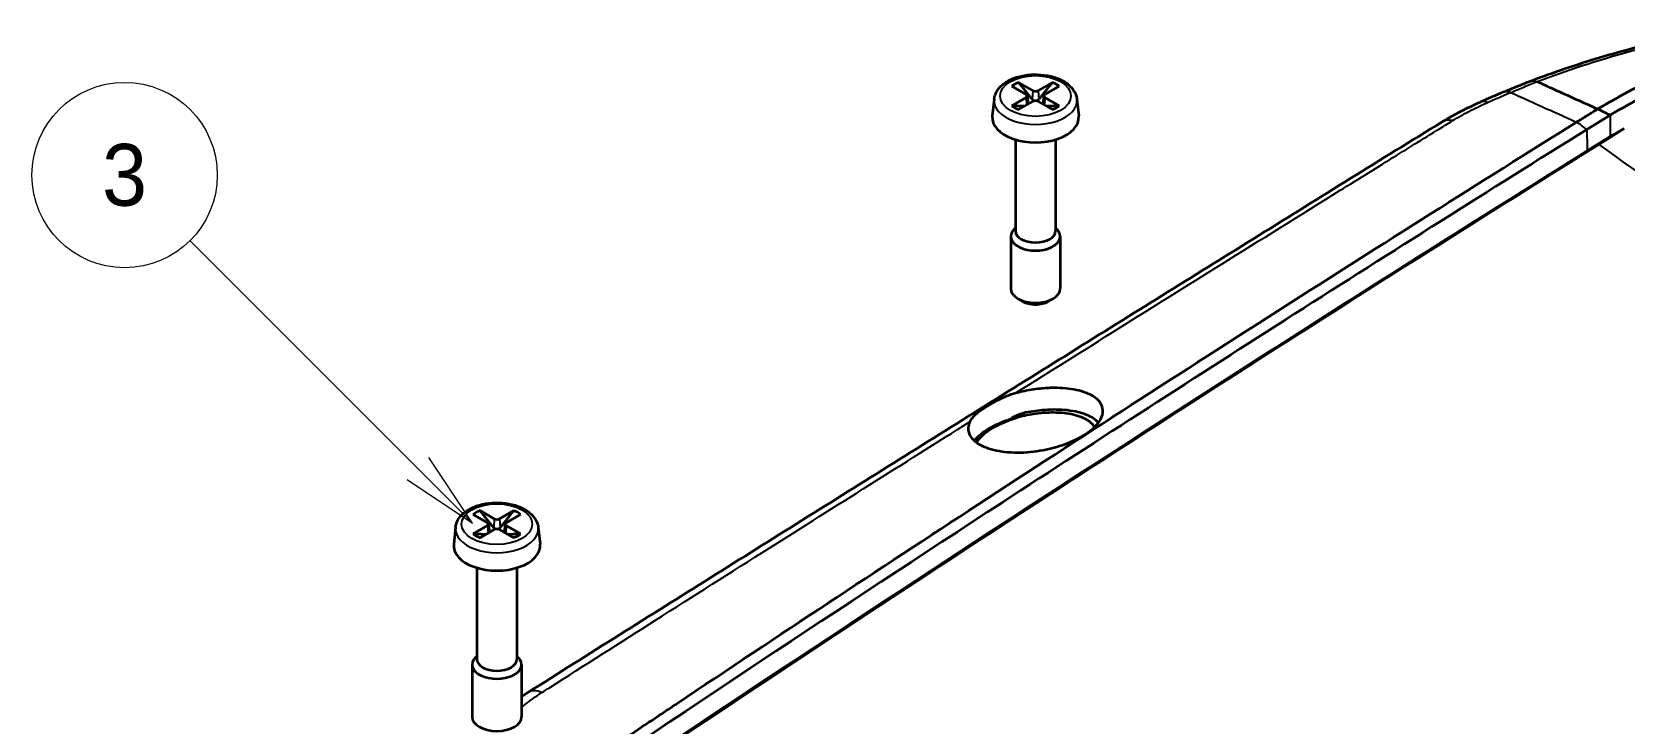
# Model space of a CAD drawing. Header units: millimetres. Extents: x 0 to 1594, y 0 to 281.
# Drawn here: x 240.8 to 292.4, y 146.6 to 169 of the extents above; entities that cross this region are included whole.
import ezdxf

# ---------------------------------------------------------------- set-up
doc = ezdxf.new("R2010")
doc.units = ezdxf.units.MM
doc.layers.add('Symbol (TK)', color=100, linetype='Continuous', lineweight=18, true_color=0x00ff3f)
doc.layers.add('Visible (ISO)', color=7, linetype='Continuous', lineweight=35)
doc.layers.add('Visible Narrow (ISO)', color=7, linetype='Continuous', lineweight=25)
doc.styles.add('Note Text (TK2)', font='')
doc.styles.get('Note Text (TK2)').set_extended_font_data('MS PGothic')

# ---------------------------------------------------------------- blocks, each defined once
blk = doc.blocks.new('バルーン2')
at = {"layer": 'Symbol (TK)', "color": 100, "true_color": 0x00ff40}
for p, q in [((267.824, 162.882), (260.443, 170.264)), ((267.824, 162.882), (269.592, 161.114)), ((269.592, 161.114), (268.178, 163.236)), ((267.471, 162.528), (269.592, 161.114))]:
    blk.add_line(p, q, dxfattribs=at)
at = {"layer": 'Symbol (TK)'}
blk.add_circle((258.33, 172.377), 3, dxfattribs=at)
at = {"layer": 'Symbol (TK)', "color": 7, "insert": (258.33, 172.371), "char_height": 2, "attachment_point": 5, "style": 'Note Text (TK2)'}
blk.add_mtext('3', dxfattribs=at)

msp = doc.modelspace()

# ---------------------------------------------------------------- linework, layer by layer
at = {"layer": 'Visible (ISO)'}
for p, q in [((272.5432, 167.2525), (273.0046, 166.9847)), ((273.2262, 167.1127), (272.7624, 167.3791)), ((273.8549, 167.3791), (273.3911, 167.1127)), ((273.6127, 166.9847), (274.0741, 167.2525)), ((289.5422, 167.4009), (289.5423, 167.4008)), ((271.9696, 166.836), (271.9113, 166.2931)), ((273.0046, 166.8896), (272.5432, 166.6218)), ((272.7624, 166.4952), (273.2262, 166.7616)), ((273.0384, 166.9413), (273.0675, 166.6705)), ((273.3911, 166.7616), (273.8549, 166.4952)), ((273.5789, 166.9413), (273.5498, 166.6705)), ((274.0741, 166.6218), (273.6127, 166.8896)), ((274.6477, 166.836), (274.706, 166.2931)), ((291.1538, 165.8549), (291.9013, 166.3196)), ((272.6587, 165.5272), (272.6587, 162.5689)), ((273.9587, 165.5272), (273.9587, 162.5689)), ((291.9038, 165.6205), (291.1596, 165.1582)), ((291.1596, 165.1582), (291.8964, 165.6163)), ((291.8964, 165.6163), (291.1596, 165.1582)), ((292.358, 165.8796), (291.5375, 165.3695)), ((291.1584, 165.1575), (291.1596, 165.1582)), ((272.5087, 162.3936), (272.5087, 160.703)), ((272.6587, 162.6681), (272.6131, 162.6218)), ((273.9587, 162.6681), (274.0042, 162.6218)), ((274.1087, 162.3936), (274.1087, 160.703)), ((272.8946, 160.2888), (272.7427, 160.3766)), ((273.7227, 160.2888), (273.8746, 160.3766)), ((272.5257, 156.4998), (272.5244, 156.499)), ((255.113, 153.3925), (255.5745, 153.1247)), ((255.796, 153.2527), (255.3322, 153.5191)), ((255.6083, 153.0813), (255.6373, 152.8104)), ((256.4247, 153.5191), (255.9609, 153.2527)), ((256.1487, 153.0813), (256.1196, 152.8104)), ((256.1825, 153.1247), (256.6439, 153.3925)), ((254.5394, 152.976), (254.4812, 152.4331)), ((255.5745, 153.0295), (255.113, 152.7618)), ((255.3322, 152.6352), (255.796, 152.9016)), ((255.9609, 152.9016), (256.4247, 152.6352)), ((256.6439, 152.7618), (256.1825, 153.0295)), ((257.2175, 152.976), (257.2758, 152.4331)), ((255.2285, 151.6672), (255.2285, 148.7089)), ((256.5285, 151.6672), (256.5285, 148.7089)), ((255.0785, 148.5336), (255.0785, 146.843)), ((255.2285, 148.808), (255.1829, 148.7617)), ((256.5285, 148.808), (256.574, 148.7617)), ((256.6785, 148.5336), (256.6785, 146.843))]:
    msp.add_line(p, q, dxfattribs=at)
for centre, major_axis, ratio, start_param, end_param in [((273.3087, 166.9372), (0.9404, 0), 0.5773503, 2.1906089, 2.5217801), ((272.9218, 166.9372), (0.1169, 0), 0.5773503, 5.5003624, 7.0660083), ((273.3087, 167.1605), (-0.1169, 0), 0.5773503, 0.7879734, 2.3536193), ((273.6955, 166.9372), (-0.1169, 0), 0.5773503, 5.5003624, 7.0660083), ((273.3087, 166.9372), (0.9404, 0), 0.5773503, 0.6198126, 0.9509837), ((304.5622, 155.3593), (-28.8848, -2.4382), 0.5256097, 5.2583074, 5.2907913), ((273.3087, 166.9372), (-0.9404, 0), 0.5773503, 0.6198126, 0.9509837), ((273.3087, 166.7138), (0.1169, 0), 0.5773503, 0.7879734, 2.3536193), ((273.3087, 166.9372), (-0.9404, 0), 0.5773503, 2.1906089, 2.5217801), ((273.3087, 166.2431), (1.4, 0), 0.5773503, 3.0796893, 6.3450887), ((273.3087, 162.3936), (0.8, 0), 0.5773503, 2.6249056, 6.7998724), ((273.3087, 162.5689), (0.65, 0), 0.5773503, 3.1415927, 6.2831853), ((273.3087, 160.703), (0.8, 0), 0.5773503, 3.1415927, 6.2831853), ((273.3087, 160.5277), (0.5853, 0), 0.5773503, 3.9265254, 5.4982526), ((255.8785, 153.0771), (0.9404, 0), 0.5773503, 2.1906089, 2.5217801), ((255.4916, 153.0771), (0.1169, 0), 0.5773503, 5.5003624, 7.0660083), ((255.8785, 153.3005), (-0.1169, 0), 0.5773503, 0.7879734, 2.3536193), ((256.2654, 153.0771), (-0.1169, 0), 0.5773503, 5.5003624, 7.0660083), ((255.8785, 153.0771), (0.9404, 0), 0.5773503, 0.6198126, 0.9509837), ((255.8785, 153.0771), (-0.9404, 0), 0.5773503, 0.6198126, 0.9509837), ((255.8785, 152.8538), (0.1169, 0), 0.5773503, 0.7879734, 2.3536193), ((255.8785, 153.0771), (-0.9404, 0), 0.5773503, 2.1906089, 2.5217801), ((255.8785, 152.3831), (1.4, 0), 0.5773503, 3.0796893, 6.3450887), ((255.8785, 148.5336), (0.8, 0), 0.5773503, 2.6249056, 6.7998724), ((255.8785, 148.7089), (0.65, 0), 0.5773503, 3.1415927, 6.2831853), ((255.8785, 146.843), (0.8, 0), 0.5773503, 3.1415927, 6.2831853)]:
    msp.add_ellipse(centre, major_axis=major_axis, ratio=ratio, start_param=start_param, end_param=end_param, dxfattribs=at)
for points, knots in [([(295.0645, 169.0136), (294.6603, 168.943), (294.262, 168.8628), (293.4739, 168.6877), (293.0843, 168.5928), (292.3135, 168.3903), (291.9323, 168.2826), (291.1785, 168.0557), (290.8059, 167.9364), (290.0698, 167.6868), (289.7063, 167.5565), (289.3475, 167.4209)], [0, 0, 0, 0, 0.12362035, 0.12362035, 0.2472407, 0.2472407, 0.37086105, 0.37086105, 0.49448141, 0.49448141, 0.61810176, 0.61810176, 0.61810176, 0.61810176]), ([(271.9696, 166.836), (271.9787, 166.9205), (272.0065, 167.0026), (272.0964, 167.1615), (272.1621, 167.2366), (272.3304, 167.3774), (272.4373, 167.44), (272.6775, 167.5417), (272.8117, 167.5797), (273.0904, 167.6272), (273.2347, 167.6369), (273.5205, 167.6278), (273.662, 167.6091), (273.9306, 167.5444), (274.0577, 167.4981), (274.2851, 167.3785), (274.3856, 167.305), (274.5401, 167.1365), (274.597, 167.0425), (274.637, 166.9058), (274.6439, 166.8711), (274.6477, 166.836)], [0.8473015, 0.8473015, 0.8473015, 0.8473015, 1.1008997, 1.1008997, 1.3894034, 1.3894034, 1.7237101, 1.7237101, 2.0693038, 2.0693038, 2.4112778, 2.4112778, 2.7518334, 2.7518334, 3.0950069, 3.0950069, 3.4402909, 3.4402909, 3.7598094, 3.7598094, 3.8650875, 3.8650875, 3.8650875, 3.8650875]), ([(289.346, 167.4203), (289.287, 167.3974), (289.228, 167.3744), (289.1105, 167.3281), (289.0518, 167.3049), (288.9347, 167.2582), (288.8763, 167.2348), (288.7597, 167.1877), (288.7016, 167.1641), (288.5855, 167.1166), (288.5277, 167.0928), (288.4699, 167.0689)], [0.00047832, 0.00047832, 0.00047832, 0.00047832, 0.02097409, 0.02097409, 0.04146986, 0.04146986, 0.06196564, 0.06196564, 0.08246141, 0.08246141, 0.10295718, 0.10295718, 0.10295718, 0.10295718]), ([(289.9192, 167.2308), (289.9698, 167.208), (290.0223, 167.1843), (290.5514, 166.9455), (291.0251, 166.7317), (291.4985, 166.5179)], [0.37057794, 0.37057794, 0.37057794, 0.37057794, 0.42026006, 0.42026006, 0.84370393, 0.84370393, 0.84370393, 0.84370393]), ([(273.2672, 166.7769), (273.2543, 166.7818), (273.2423, 166.789), (273.2226, 166.8042), (273.2134, 166.8132), (273.2053, 166.823)], [0.0787304884, 0.0787304884, 0.0787304884, 0.0787304884, 0.082614617, 0.082614617, 0.0863321635, 0.0863321635, 0.0863321635, 0.0863321635]), ([(273.4121, 166.823), (273.4039, 166.8132), (273.3947, 166.8042), (273.375, 166.789), (273.363, 166.7818), (273.3502, 166.7769)], [0.0629908796, 0.0629908796, 0.0629908796, 0.0629908796, 0.066708426, 0.066708426, 0.0705925547, 0.0705925547, 0.0705925547, 0.0705925547]), ([(286.4694, 166.1011), (286.5456, 166.1476), (286.623, 166.1934), (286.7801, 166.2835), (286.8599, 166.3277), (287.0218, 166.4144), (287.1038, 166.4569), (287.2701, 166.5404), (287.3543, 166.5813), (287.5249, 166.6615), (287.6119, 166.701), (287.6981, 166.739)], [-0.14864842, -0.14864842, -0.14864842, -0.14864842, -0.11891874, -0.11891874, -0.08918905, -0.08918905, -0.05945937, -0.05945937, -0.02972968, -0.02972968, 0, 0, 0, 0]), ([(290.8256, 166.0981), (290.9419, 166.1707), (291.0583, 166.2433), (291.2825, 166.3831), (291.3906, 166.4505), (291.4985, 166.5179)], [0.002306333, 0.002306333, 0.002306333, 0.002306333, 0.053663386, 0.053663386, 0.10132158, 0.10132158, 0.10132158, 0.10132158]), ([(256.0313, 143.4605), (256.104, 143.5097), (256.1768, 143.5589), (257.678, 144.5737), (259.096, 145.5273), (260.9142, 146.7453), (261.3194, 147.0164), (264.9651, 149.4527), (268.2086, 151.5965), (278.1113, 158.0689), (284.5707, 162.1812), (290.8164, 166.0925)], [0.5969198, 0.5969198, 0.5969198, 0.5969198, 0.6291619, 0.6291619, 1.2619379, 1.2619379, 1.4447716, 1.4447716, 2.9147939, 2.9147939, 5.9313916, 5.9313916, 5.9313916, 5.9313916]), ([(286.4694, 166.1011), (284.4604, 164.8716), (282.522, 163.6568), (278.5782, 161.2075), (276.6062, 159.9806), (272.6618, 157.5223), (270.6894, 156.2908), (266.7444, 153.8233), (264.7717, 152.5873), (260.8261, 150.1105), (258.8647, 148.8824), (256.8783, 147.6253)], [0, 0, 0, 0, 0.8654771, 0.8654771, 1.7309543, 1.7309543, 2.5964314, 2.5964314, 3.4619085, 3.4619085, 4.3273857, 4.3273857, 4.3273857, 4.3273857]), ([(291.1538, 165.8549), (284.8475, 161.9173), (278.5418, 157.8926), (267.025, 150.3824), (261.814, 146.9245), (256.605, 143.4083)], [-5.683478, -5.683478, -5.683478, -5.683478, -2.9032583, -2.9032583, -0.6045057, -0.6045057, -0.6045057, -0.6045057]), ([(291.1584, 165.1575), (284.7089, 161.1304), (278.2599, 157.0121), (266.7425, 149.494), (261.6738, 146.1288), (256.6071, 142.7085)], [-5.6874839, -5.6874839, -5.6874839, -5.6874839, -2.844123, -2.844123, -0.6081639, -0.6081639, -0.6081639, -0.6081639]), ([(257.0261, 142.9515), (262.0008, 146.3083), (266.9773, 149.6121), (278.4814, 157.124), (285.0091, 161.2932), (291.5375, 165.3695)], [-5.0734475, -5.0734475, -5.0734475, -5.0734475, -2.8781144, -2.8781144, 0, 0, 0, 0]), ([(272.8937, 157.3819), (273.0792, 157.4234), (273.2682, 157.4541), (273.6103, 157.4896), (273.763, 157.4979), (274.1727, 157.4992), (274.4172, 157.4757), (274.8531, 157.3813), (275.0396, 157.3099), (275.3104, 157.1344), (275.4005, 157.0351), (275.4878, 156.8242), (275.493, 156.7163), (275.4332, 156.5069), (275.3778, 156.4076), (275.2434, 156.2458), (275.1801, 156.1832), (275.0724, 156.0935), (275.0359, 156.0652), (274.9774, 156.023), (274.957, 156.0088), (274.9192, 155.9834), (274.902, 155.9721), (274.8647, 155.9484), (274.8446, 155.936), (274.7894, 155.903), (274.7537, 155.8827), (274.5989, 155.799), (274.4705, 155.7399), (274.1204, 155.6032), (273.8896, 155.5351), (273.378, 155.4276), (273.0997, 155.395), (272.5467, 155.3815), (272.2784, 155.404), (271.8155, 155.5022), (271.6222, 155.5748), (271.3367, 155.7529), (271.2396, 155.8539), (271.1396, 156.0671), (271.1292, 156.1759), (271.1663, 156.3255), (271.1796, 156.3629), (271.197, 156.4004)], [-1.3812946, -1.3812946, -1.3812946, -1.3812946, -1.3240629, -1.3240629, -1.2769022, -1.2769022, -1.193687, -1.193687, -1.1082235, -1.1082235, -1.0303355, -1.0303355, -0.9603267, -0.9603267, -0.8995946, -0.8995946, -0.8604932, -0.8604932, -0.8421112, -0.8421112, -0.8326289, -0.8326289, -0.8250079, -0.8250079, -0.816388, -0.816388, -0.8019133, -0.8019133, -0.7553496, -0.7553496, -0.682309, -0.682309, -0.5983685, -0.5983685, -0.5093235, -0.5093235, -0.4237262, -0.4237262, -0.3451852, -0.3451852, -0.2742071, -0.2742071, -0.250727, -0.250727, -0.250727, -0.250727]), ([(271.197, 156.4004), (271.2069, 156.4217), (271.2181, 156.4423), (271.301, 156.5762), (271.416, 156.6802), (271.6129, 156.8164), (271.6426, 156.8362), (271.683, 156.8623), (271.6925, 156.8684), (271.7078, 156.8781), (271.7135, 156.8817), (271.7245, 156.8886), (271.7297, 156.8919), (271.7415, 156.8992), (271.7481, 156.9033), (271.768, 156.9155), (271.7814, 156.9237), (271.8274, 156.9513), (271.8606, 156.9707), (271.9629, 157.0289), (272.0342, 157.0673), (272.2835, 157.1921), (272.4732, 157.2724), (272.6728, 157.3271)], [0, 0, 0, 0, 0.01331736, 0.01331736, 0.08834264, 0.08834264, 0.10106838, 0.10106838, 0.10491875, 0.10491875, 0.10722026, 0.10722026, 0.10926892, 0.10926892, 0.11184574, 0.11184574, 0.11697345, 0.11697345, 0.12916458, 0.12916458, 0.15344012, 0.15344012, 0.21054451, 0.21054451, 0.21054451, 0.21054451]), ([(272.9887, 156.6885), (272.9618, 156.683), (272.935, 156.6766), (272.7672, 156.6307), (272.6362, 156.5684), (272.5257, 156.4998)], [0, 0, 0, 0, 0.008254894, 0.008254894, 0.052237198, 0.052237198, 0.052237198, 0.052237198]), ([(275.2155, 156.2212), (275.1844, 156.2749), (275.1412, 156.3253), (274.972, 156.4684), (274.8096, 156.5458), (274.425, 156.6498), (274.2113, 156.6792), (273.7683, 156.6931), (273.5448, 156.6814), (273.126, 156.6262), (272.9336, 156.5879), (272.7479, 156.5377)], [-0.42613914, -0.42613914, -0.42613914, -0.42613914, -0.38685725, -0.38685725, -0.30495593, -0.30495593, -0.22948675, -0.22948675, -0.16076021, -0.16076021, -0.10219195, -0.10219195, -0.10219195, -0.10219195]), ([(275.3402, 156.366), (275.2556, 156.4607), (275.1328, 156.5423), (274.7986, 156.6828), (274.5795, 156.7353), (274.1061, 156.7875), (273.8595, 156.791), (273.4001, 156.7581), (273.193, 156.7298), (272.9887, 156.6885)], [-0.31025894, -0.31025894, -0.31025894, -0.31025894, -0.23549069, -0.23549069, -0.1494995, -0.1494995, -0.07081121, -0.07081121, -0.00814779, -0.00814779, -0.00814779, -0.00814779]), ([(271.5004, 155.8468), (271.59, 155.959), (271.7171, 156.0671), (272.0352, 156.2661), (272.2233, 156.355), (272.4314, 156.4294)], [1.24632619, 1.24632619, 1.24632619, 1.24632619, 1.31625119, 1.31625119, 1.38628846, 1.38628846, 1.38628846, 1.38628846]), ([(272.3848, 156.435), (272.2934, 156.4032), (272.2045, 156.3683), (272.0325, 156.2926), (271.9496, 156.2518), (271.7911, 156.1639), (271.7154, 156.1169), (271.5947, 156.0317), (271.5475, 155.9954), (271.5024, 155.9571)], [0, 0, 0, 0, 0.026428381, 0.026428381, 0.052856761, 0.052856761, 0.079285142, 0.079285142, 0.097493935, 0.097493935, 0.097493935, 0.097493935]), ([(272.3848, 156.435), (272.3967, 156.4392), (272.4083, 156.4435), (272.4305, 156.4522), (272.4411, 156.4566), (272.4612, 156.4654), (272.4707, 156.4699), (272.4884, 156.4786), (272.4966, 156.4829), (272.5111, 156.491), (272.5175, 156.4948), (272.5232, 156.4983)], [0, 0, 0, 0, 0.005978205, 0.005978205, 0.01195641, 0.01195641, 0.017934615, 0.017934615, 0.02391282, 0.02391282, 0.029516154, 0.029516154, 0.029516154, 0.029516154]), ([(272.4314, 156.4294), (272.4711, 156.4436), (272.5101, 156.4579), (272.5959, 156.4892), (272.6414, 156.5056), (272.6877, 156.5201)], [0, 0, 0, 0, 0.013336723, 0.013336723, 0.02844613, 0.02844613, 0.02844613, 0.02844613]), ([(271.4116, 155.7204), (271.4233, 155.7419), (271.4367, 155.7623), (271.4666, 155.8038), (271.4825, 155.8244), (271.5004, 155.8468)], [0, 0, 0, 0, 0.014224569, 0.014224569, 0.02792241, 0.02792241, 0.02792241, 0.02792241]), ([(254.5394, 152.976), (254.5485, 153.0605), (254.5763, 153.1425), (254.6662, 153.3015), (254.732, 153.3766), (254.9002, 153.5174), (255.0071, 153.58), (255.2473, 153.6817), (255.3816, 153.7197), (255.6602, 153.7672), (255.8045, 153.7768), (256.0903, 153.7677), (256.2318, 153.7491), (256.5005, 153.6843), (256.6275, 153.638), (256.8549, 153.5184), (256.9554, 153.445), (257.1099, 153.2764), (257.1668, 153.1825), (257.2068, 153.0458), (257.2137, 153.0111), (257.2175, 152.976)], [0.8473015, 0.8473015, 0.8473015, 0.8473015, 1.1008997, 1.1008997, 1.3894034, 1.3894034, 1.7237101, 1.7237101, 2.0693038, 2.0693038, 2.4112778, 2.4112778, 2.7518334, 2.7518334, 3.0950069, 3.0950069, 3.4402909, 3.4402909, 3.7598094, 3.7598094, 3.8650875, 3.8650875, 3.8650875, 3.8650875]), ([(312.3834, 153.3341), (305.421, 149.5838), (298.4593, 145.7423), (286.0713, 138.7438), (280.6449, 135.6225), (275.2205, 132.447)], [-5.7302307, -5.7302307, -5.7302307, -5.7302307, -2.8797642, -2.8797642, -0.6567694, -0.6567694, -0.6567694, -0.6567694]), ([(275.6674, 132.4027), (281.1168, 135.5942), (286.5684, 138.7307), (298.9698, 145.7374), (305.9199, 149.5727), (312.8706, 153.3167)], [-5.13567, -5.13567, -5.13567, -5.13567, -2.9023779, -2.9023779, -0.0567149, -0.0567149, -0.0567149, -0.0567149]), ([(313.2822, 153.1219), (306.5369, 149.499), (299.5935, 145.6661), (288.918, 139.6399), (285.4204, 137.6429), (281.4881, 135.372), (281.051, 135.1193), (279.0904, 133.9835), (277.5625, 133.0933), (275.9442, 132.1462), (275.8658, 132.1003), (275.7873, 132.0543)], [0.0572676, 0.0572676, 0.0572676, 0.0572676, 2.8114963, 2.8114963, 4.1536633, 4.1536633, 4.320595, 4.320595, 4.8983352, 4.8983352, 4.9277731, 4.9277731, 4.9277731, 4.9277731]), ([(255.837, 152.9168), (255.8241, 152.9218), (255.8121, 152.929), (255.7924, 152.9442), (255.7832, 152.9531), (255.7751, 152.963)], [0.0787304884, 0.0787304884, 0.0787304884, 0.0787304884, 0.082614617, 0.082614617, 0.0863321635, 0.0863321635, 0.0863321635, 0.0863321635]), ([(255.9819, 152.963), (255.9738, 152.9531), (255.9645, 152.9442), (255.9448, 152.929), (255.9328, 152.9218), (255.92, 152.9168)], [0.0629908796, 0.0629908796, 0.0629908796, 0.0629908796, 0.066708426, 0.066708426, 0.0705925547, 0.0705925547, 0.0705925547, 0.0705925547])]:
    msp.add_open_spline(points, degree=3, knots=knots, dxfattribs=at)
for points in [[(293.7501, 167.7075), (293.0038, 167.3508), (292.2548, 166.9549), (291.5043, 166.5207)], [(288.4698, 167.0688), (288.4699, 167.0688), (288.4699, 167.0688), (288.4699, 167.0689)], [(289.346, 167.4203), (289.3465, 167.4205), (289.347, 167.4207), (289.3475, 167.4209)], [(289.5423, 167.4008), (289.6688, 167.3438), (289.7875, 167.2902), (289.9192, 167.2308)], [(293.9242, 167.4017), (293.2523, 167.0719), (292.5776, 166.711), (291.9013, 166.3196)], [(291.4985, 166.5179), (291.5004, 166.5188), (291.5023, 166.5197), (291.5043, 166.5207)], [(291.5043, 166.5207), (291.6255, 166.4593), (291.758, 166.3923), (291.9013, 166.3196)], [(290.8256, 166.0981), (290.8225, 166.0963), (290.8195, 166.0944), (290.8164, 166.0925)], [(291.8964, 165.6163), (291.8999, 165.6183), (291.9034, 165.6203), (291.9069, 165.6223)], [(291.8964, 165.6163), (291.8989, 165.6177), (291.9014, 165.6191), (291.9038, 165.6205)], [(291.9244, 165.6101), (291.9176, 165.6136), (291.9107, 165.6171), (291.9038, 165.6205)], [(292.3397, 165.8682), (292.1955, 165.7877), (292.0512, 165.7057), (291.9069, 165.6223)], [(272.6728, 157.3271), (272.7454, 157.347), (272.8191, 157.3653), (272.8937, 157.3819)], [(272.5257, 156.4998), (272.5249, 156.4993), (272.524, 156.4988), (272.5232, 156.4983)], [(272.6877, 156.5201), (272.7076, 156.5264), (272.7277, 156.5323), (272.7479, 156.5377)], [(271.5024, 155.9571), (271.4345, 155.8996), (271.3757, 155.8401), (271.3265, 155.7792)], [(271.4073, 155.7124), (271.4087, 155.7151), (271.4101, 155.7178), (271.4116, 155.7204)], [(256.6785, 147.4949), (256.7441, 147.5391), (256.8107, 147.5825), (256.8783, 147.6253)]]:
    msp.add_open_spline(points, degree=3, dxfattribs=at)
for points, weights in [([(273.2053, 166.823), (273.0985, 166.953), (272.7624, 167.3791)], [2.55942529588, 1.88942949743, 1]), ([(273.8549, 167.3791), (273.5188, 166.953), (273.4121, 166.823)], [1, 1.88942949741, 2.55942529585]), ([(272.9482, 166.6019), (272.828, 166.606), (272.5432, 166.6218)], [2.05991435985, 1.57596636189, 1]), ([(274.0741, 166.6218), (273.7893, 166.606), (273.6691, 166.6019)], [1, 1.57596636188, 2.05991435984]), ([(255.7751, 152.963), (255.6683, 153.0929), (255.3322, 153.5191)], [2.55942529588, 1.88942949743, 1]), ([(256.4247, 153.5191), (256.0886, 153.0929), (255.9819, 152.963)], [1, 1.88942949741, 2.55942529585]), ([(255.518, 152.7419), (255.3978, 152.746), (255.113, 152.7618)], [2.05991435985, 1.57596636189, 1]), ([(256.6439, 152.7618), (256.3592, 152.746), (256.239, 152.7419)], [1, 1.57596636188, 2.05991435984])]:
    msp.add_rational_spline(points, weights, degree=2, dxfattribs=at)
at = {"layer": 'Visible Narrow (ISO)'}
for p, q in [((273.2262, 167.1127), (273.2053, 166.823)), ((273.3911, 167.1127), (273.4121, 166.823)), ((273.0046, 166.8896), (273.0225, 166.6446)), ((273.6127, 166.8896), (273.5948, 166.6446)), ((291.1586, 165.1576), (291.1596, 165.1582)), ((255.796, 153.2527), (255.7751, 152.963)), ((255.9609, 153.2527), (255.9819, 152.963)), ((255.5745, 153.0295), (255.5923, 152.7846)), ((256.1825, 153.0295), (256.1647, 152.7846))]:
    msp.add_line(p, q, dxfattribs=at)
for centre in [(273.3087, 166.9372), (255.8785, 153.0771)]:
    msp.add_ellipse(centre, major_axis=(-1.1424, 0), ratio=0.5773503, dxfattribs=at)
for centre, major_axis, ratio, start_param, end_param in [((273.3087, 166.7881), (-1.3416, 0), 0.5773503, 6.221282, 9.4866813), ((288.1012, 165.8238), (-0.403, 0.9152), 0.4748542, 5.8168638, 6.2831853), ((286.9914, 165.2481), (-0.522, 0.853), 0.5992079, 5.7388985, 6.2831853), ((272.5492, 155.9628), (-0.1644, 0.4722), 0.2974905, 5.995142, 6.2831853), ((272.7891, 156.0749), (-0.2648, 0.4241), 0.5923494, 5.7532925, 6.2831853), ((272.8269, 156.0984), (-0.2648, 0.4241), 0.5923575, 5.6896097, 6.2030041), ((271.6684, 155.4129), (-0.3977, 0.3031), 0.7991484, 5.6285884, 6.0724259), ((271.51, 155.276), (-0.2649, 0.424), 0.5920732, 5.7440539, 5.802646), ((255.8785, 152.9281), (-1.3416, 0), 0.5773503, 6.221282, 9.4866813), ((257.413, 146.7803), (-0.5347, 0.845), 0.5873392, 5.5721949, 6.2831853)]:
    msp.add_ellipse(centre, major_axis=major_axis, ratio=ratio, start_param=start_param, end_param=end_param, dxfattribs=at)
for points, knots in [([(289.5422, 167.4009), (290.499, 167.766), (291.4948, 168.093), (293.3856, 168.6086), (294.2677, 168.8134), (295.1849, 168.9653)], [-0.61823892, -0.61823892, -0.61823892, -0.61823892, -0.28121096, -0.28121096, 0, 0, 0, 0]), ([(287.9366, 166.7273), (288.0604, 166.7825), (288.1849, 166.8372), (288.4353, 166.9456), (288.5612, 166.9994), (288.6877, 167.0526)], [-0.092280964, -0.092280964, -0.092280964, -0.092280964, -0.046140482, -0.046140482, -0.000021157, -0.000021157, -0.000021157, -0.000021157]), ([(288.4699, 167.0689), (288.4896, 167.077), (288.5105, 167.0821), (288.58, 167.0881), (288.6325, 167.0775), (288.6877, 167.0526)], [0.63442373, 0.63442373, 0.63442373, 0.63442373, 0.75, 0.75, 1, 1, 1, 1]), ([(288.6877, 167.0526), (288.7579, 167.0821), (288.8282, 167.1114), (288.9694, 167.1699), (289.0403, 167.1989), (289.1113, 167.2279), (289.1832, 167.2572), (289.2553, 167.2863), (289.399, 167.344), (289.4705, 167.3725), (289.5423, 167.4008)], [-0.10296908, -0.10296908, -0.10296908, -0.10296908, -0.07740016, -0.07740016, -0.05181007, -0.05181007, -0.05181007, -0.02590503, -0.02590503, -0.00033847, -0.00033847, -0.00033847, -0.00033847]), ([(288.6877, 167.0526), (288.897, 166.9583), (289.1063, 166.8639), (289.8159, 166.544), (290.3163, 166.3182), (290.8164, 166.0925)], [-0.40716733, -0.40716733, -0.40716733, -0.40716733, -0.29114545, -0.29114545, -0.01380466, -0.01380466, -0.01380466, -0.01380466]), ([(289.3475, 167.4209), (289.3518, 167.4225), (289.3562, 167.424), (289.414, 167.441), (289.4757, 167.4327), (289.5422, 167.4009)], [-0.042284323, -0.042284323, -0.042284323, -0.042284323, -0.039064174, -0.039064174, 0, 0, 0, 0]), ([(286.8095, 166.1398), (286.9778, 166.2425), (287.154, 166.3421), (287.522, 166.5347), (287.7166, 166.6288), (287.913, 166.7168)], [-0.14864842, -0.14864842, -0.14864842, -0.14864842, -0.07617526, -0.07617526, -0.00293191, -0.00293191, -0.00293191, -0.00293191]), ([(272.6728, 157.3271), (274.885, 158.7153), (277.0986, 160.1), (280.5992, 162.2834), (281.8855, 163.0842), (283.7778, 164.2604), (284.3837, 164.6366), (285.5219, 165.343), (286.048, 165.6692), (286.5868, 166.0031)], [-2.0721371, -2.0721371, -2.0721371, -2.0721371, -1.0978138, -1.0978138, -0.5321804, -0.5321804, -0.2658904, -0.2658904, -0.0319399, -0.0319399, -0.0319399, -0.0319399]), ([(256.4576, 142.6075), (261.4235, 145.961), (266.3913, 149.2614), (277.9585, 156.8196), (284.5583, 161.0363), (291.1586, 165.1576)], [0.6140704, 0.6140704, 0.6140704, 0.6140704, 2.805568, 2.805568, 5.7154109, 5.7154109, 5.7154109, 5.7154109]), ([(291.5375, 165.3695), (292.9345, 164.3497), (296.0975, 162.169), (301.3043, 158.973), (306.84, 155.9668), (310.6171, 154.1407), (312.3834, 153.3341)], [0.1119109, 0.1119109, 0.1119109, 0.1119109, 0.7874573, 1.5889367, 2.3904161, 3.0659625, 3.0659625, 3.0659625, 3.0659625]), ([(257.578, 147.7831), (258.727, 148.5154), (259.8645, 149.2389), (262.2337, 150.7432), (263.4597, 151.5201), (266.855, 153.6676), (269.0254, 155.0357), (271.197, 156.4004)], [-4.2913379, -4.2913379, -4.2913379, -4.2913379, -3.7864625, -3.7864625, -3.2455392, -3.2455392, -2.288828, -2.288828, -2.288828, -2.288828]), ([(283.7878, 131.5897), (285.0824, 132.3111), (286.3776, 133.0244), (288.9681, 134.456), (290.2638, 135.171), (294.1522, 137.314), (296.7453, 138.7391), (301.2797, 141.2244), (303.2209, 142.2861), (306.8639, 144.2747), (308.5657, 145.2019), (311.1184, 146.5903), (311.9694, 147.0527), (313.2458, 147.7457), (313.6713, 147.9766), (314.5223, 148.4382), (314.9477, 148.6712), (315.3734, 148.8987)], [0, 0, 0, 0, 0.5324328, 0.5324328, 1.06509, 1.06509, 2.1309825, 2.1309825, 2.9287973, 2.9287973, 3.6280916, 3.6280916, 3.9777387, 3.9777387, 4.1525623, 4.1525623, 4.3273858, 4.3273858, 4.3273858, 4.3273858]), ([(256.6784, 147.1531), (256.7157, 147.1837), (256.7537, 147.214), (256.9609, 147.376), (257.1411, 147.5033), (257.3317, 147.6255)], [-0.10273551, -0.10273551, -0.10273551, -0.10273551, -0.08365986, -0.08365986, 0, 0, 0, 0])]:
    msp.add_open_spline(points, degree=3, knots=knots, dxfattribs=at)
for points in [[(287.913, 166.7168), (287.9208, 166.7203), (287.9287, 166.7238), (287.9366, 166.7273)], [(286.5868, 166.0031), (286.6606, 166.0486), (286.7354, 166.0945), (286.8095, 166.1398)], [(291.1538, 165.8549), (291.0351, 165.9426), (290.9257, 166.0238), (290.8256, 166.0981)], [(291.9013, 166.3196), (291.9032, 166.0872), (291.905, 165.8547), (291.9069, 165.6223)], [(291.1538, 165.8549), (291.1553, 165.6224), (291.1569, 165.3899), (291.1584, 165.1575)], [(291.9069, 165.6223), (292.0512, 165.7057), (292.1955, 165.7877), (292.3397, 165.8682)], [(291.1586, 165.1576), (291.1647, 165.1531), (291.1707, 165.1486), (291.1768, 165.1442)], [(272.7479, 156.5377), (272.8282, 156.588), (272.9085, 156.6382), (272.9887, 156.6885)], [(257.3317, 147.6255), (257.4138, 147.6781), (257.4961, 147.7308), (257.578, 147.7831)]]:
    msp.add_open_spline(points, degree=3, dxfattribs=at)

# ---------------------------------------------------------------- block references
at = {"layer": 'Symbol (TK)'}
msp.add_blockref('バルーン2', (-14.5, -8), dxfattribs=at)

doc.saveas('drawing.dxf')
